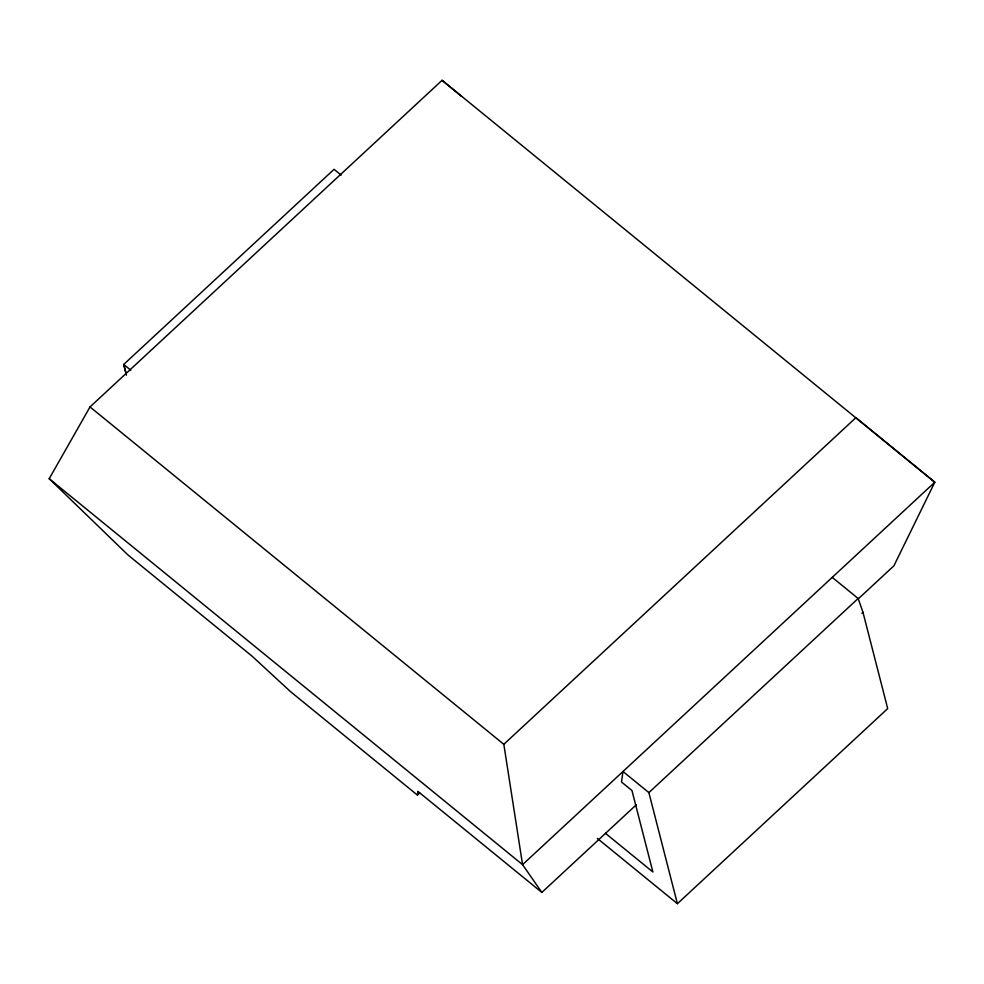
<?xml version="1.0" encoding="UTF-8"?>
<svg xmlns="http://www.w3.org/2000/svg" width="984" height="984" viewBox="0 0 984 984"><rect width="100%" height="100%" fill="white"/><g stroke="black" fill="none" stroke-linecap="round" stroke-linejoin="round"><path stroke-width="1.48" d="M857.925 599.194L893.915 565.8L934.8 482.221L442.087 80.307L90.011 406.933L49.2 478.716L128.043 555.038L252.076 656.168L290.489 691.604L417.413 795.097L417.806 791.296L541.852 892.426L636.328 804.764M417.413 795.097L419.664 793.006M49.2 478.716L522.566 864.653L503.82 744.31L855.895 417.683L934.8 482.221L522.566 864.653L541.852 892.426M858.134 598.481L862.98 612.319L887.703 708.591L677.398 903.693L648.874 792.612L858.134 598.481L832.23 577.362M861.935 613.29L862.98 612.319M341.116 175.078L334.056 169.322L123.713 364.449L126.382 374.806L123.713 364.449L130.786 370.205M648.874 792.612L622.983 771.493L621.494 781.997L631.962 790.533L652.884 871.996L605.48 833.325M90.011 406.933L503.82 744.31M597.423 838.466L677.398 903.693M442.087 80.307L461.434 96.284"/></g></svg>
